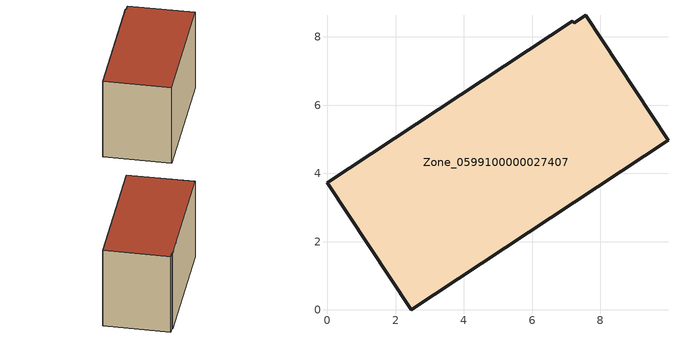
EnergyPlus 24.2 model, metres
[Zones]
Zone_0599100000027407
 floor ground (C_G): 0,3.73 7.18,8.46 7.23,8.41 7.57,8.64 9.98,4.97 2.46,0 z0.49
 wall outside (C_F): 0,3.73 2.46,0 9.98,4.97 7.57,8.64 7.23,8.41 7.18,8.46 0,3.73 z0.49:6.22
 roof outside (C_R): 7.18,8.46 0,3.73 2.46,0 9.98,4.97 7.57,8.64 7.23,8.41 z6.22
[BUILDING]
Pand.0599100000027407: North Axis=0; Terrain=City; Loads Convergence Tolerance Value=0.04; Temperature Convergence Tolerance Value=0.4; Solar Distribution=FullExterior; Maximum Number of Warmup Days=25; Minimum Number of Warmup Days=1
[Site:Location]
Rotterdam.The.Hague.AP_ZH_NLD Design_Conditions: Latitude=51.96; Longitude=4.45; Time Zone=1; Elevation=-4.5
[SITE:GROUNDTEMPERATURE:BUILDINGSURFACE]
18, 18, 18, 18, 18, 18, 18, 18, 18, 18, 18, 18
[MATERIAL] Thermal Absorptance=0.9; Solar Absorptance=0.7; Visible Absorptance=0.7
Name | Roughness | Thickness | Conductivity | Density | Specific Heat
G.TC.1946-1964 | MediumSmooth | 0.15 | 1 | 540 | 1210
F.TC.1946-1964 | Rough | 0.3 | 0.857143 | 1920 | 840
R.TC.1946-1964 | MediumRough | 0.2 | 0.235294 | 1500 | 1000
[CONSTRUCTION]
C_G: G.TC.1946-1964
C_F: F.TC.1946-1964
C_R: R.TC.1946-1964
[ZONE]
Zone_0599100000027407: Type=1; Multiplier=1; Ceiling Height=Autocalculate; Volume=Autocalculate; Floor Area=autocalculate; Part of Total Floor Area=Yes
[ZONEINFILTRATION:DESIGNFLOWRATE]
Infil_Zone_0599100000027407: Zone or ZoneList or Space or SpaceList=Zone_0599100000027407; Schedule=AlwaysOn; Design Flow Rate Calculation Method=Flow/Area; Flow Rate per Floor Area=0.003; Constant Term Coefficient=1; Temperature Term Coefficient=0; Velocity Term Coefficient=0; Velocity Squared Term Coefficient=0
[HVACTEMPLATE:ZONE:IDEALLOADSAIRSYSTEM]
Zone_0599100000027407: Maximum Heating Supply Air Temperature=50; Minimum Cooling Supply Air Temperature=13; Maximum Heating Supply Air Humidity Ratio=0.0156; Minimum Cooling Supply Air Humidity Ratio=0.0077; Heating Limit=NoLimit; Cooling Limit=NoLimit; Dehumidification Control Type=ConstantSensibleHeatRatio; Cooling Sensible Heat Ratio=0.7; Dehumidification Setpoint=60; Humidification Control Type=None; Humidification Setpoint=30; Outdoor Air Method=None; Outdoor Air Flow Rate per Person=0.00944; Outdoor Air Flow Rate per Zone Floor Area=0; Outdoor Air Flow Rate per Zone=0; Demand Controlled Ventilation Type=None; Outdoor Air Economizer Type=NoEconomizer; Heat Recovery Type=None; Sensible Heat Recovery Effectiveness=0.7; Latent Heat Recovery Effectiveness=0.65
[ZONECONTROL:THERMOSTAT]
ThermostatControl_Zone_0599100000027407: Zone or ZoneList=Zone_0599100000027407; Control Type Schedule=DualSetpointControlType; Control 1=Thermostat_Zone_0599100000027407; Temperature Difference Between Cutout And Setpoint=0
[THERMOSTATSETPOINT:DUALSETPOINT]
Thermostat_Zone_0599100000027407: Heating Setpoint Temperature Schedule=HeatingSetpoint_Zone_0599100000027407; Cooling Setpoint Temperature Schedule=CoolingSetpoint_Zone_0599100000027407
[SCHEDULE:COMPACT]
HeatingSetpoint_Zone_0599100000027407: Through: 12/31, For: AllDays, Until: 24:00, 21
CoolingSetpoint_Zone_0599100000027407: Through: 12/31, For: AllDays, Until: 24:00, 24
DualSetpointControlType: Through: 12/31, For: AllDays, Until: 24:00, 4
AlwaysOn: Through: 12/31, For: AllDays, Until: 24:00, 1
